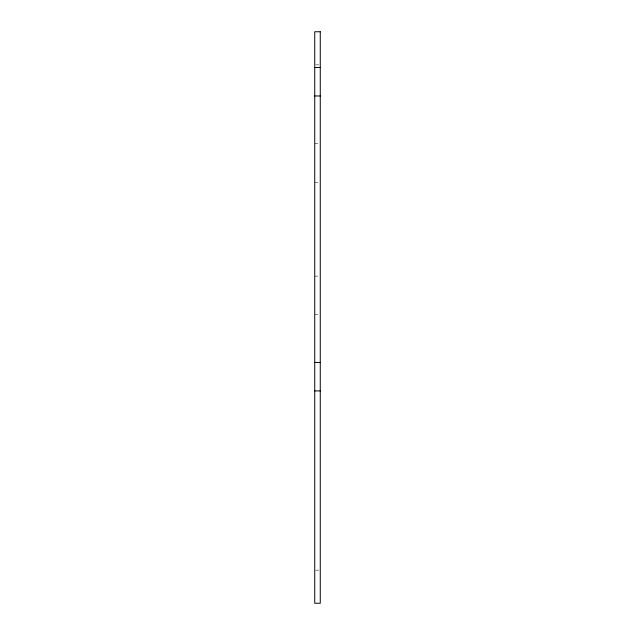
<?xml version="1.0" encoding="UTF-8"?>
<svg xmlns="http://www.w3.org/2000/svg" width="635" height="635" viewBox="0 0 635 635"><rect width="100%" height="100%" fill="white"/><g stroke="black" fill="none" stroke-linecap="round" stroke-linejoin="round"><path stroke-width="0.48" stroke-dasharray="3.17 2.38" d="M315.659 64.857L319.341 64.857M314.738 143.669L319.341 143.669M314.738 182.293L319.341 182.293M314.738 276.114L319.341 276.114M314.738 314.738L319.341 314.738M315.659 570.143L319.341 570.143"/><path stroke-width="0.95" d="M314.738 67.501L320.262 67.501M314.738 95.972L320.262 95.972M314.738 362.434L320.262 362.434M314.738 390.906L320.262 390.906M320.262 31.75L314.738 31.75L314.738 603.25L320.262 603.25L320.262 31.75"/></g></svg>
